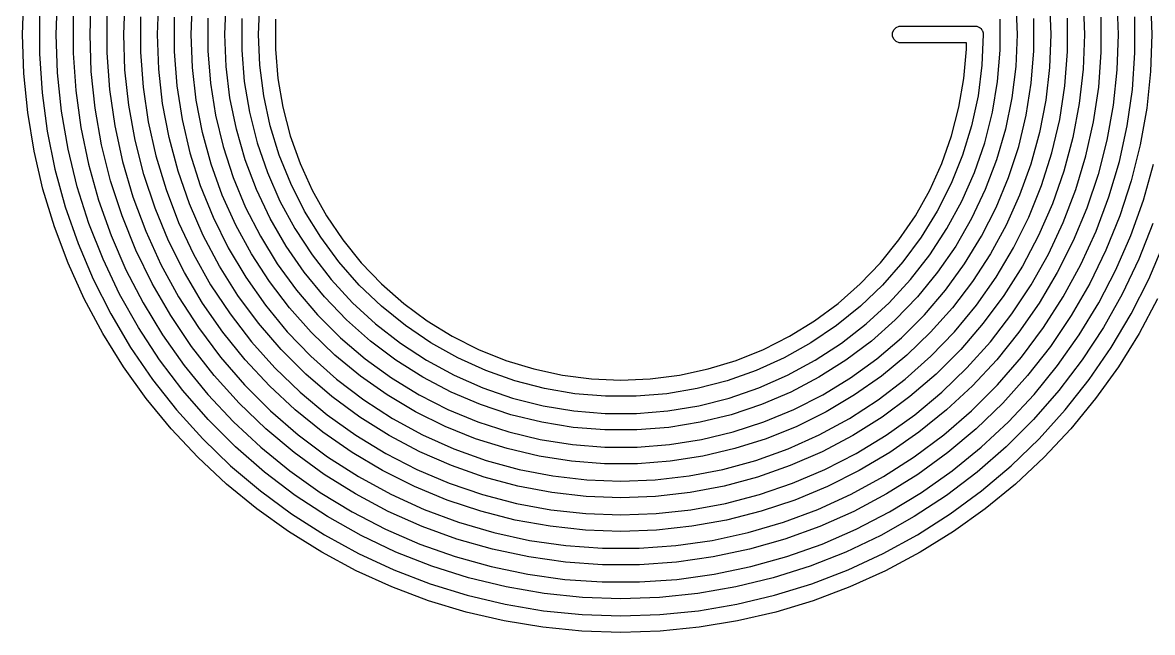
# Model space of a CAD drawing. Extents: x 25 to 275, y -107 to -24.
# Drawn here: x 191.12 to 207.88, y -73.88 to -64.82 of the extents above; entities that cross this region are included whole.
import ezdxf

# ---------------------------------------------------------------- set-up
doc = ezdxf.new("R2010")
doc.units = 0
doc.layers.add('BLACK', color=7, linetype='CONTINUOUS')

msp = doc.modelspace()

# ---------------------------------------------------------------- linework, layer by layer
at = {"layer": 'BLACK', "linetype": 'CONTINUOUS'}
for p, q in [((191.125, -65), (191.144537, -64.403196)), ((191.625, -65), (191.644261, -64.423914)), ((192.125, -65), (192.143941, -64.44553)), ((192.625, -65), (192.644428, -64.456039)), ((193.125, -65), (193.144007, -64.479908)), ((193.625, -65), (193.644439, -64.492861)), ((206.855561, -64.492861), (206.875, -65)), ((207.355993, -64.479908), (207.375, -65)), ((207.855572, -64.456039), (207.875, -65)), ((194.125, -65), (194.143881, -64.519438)), ((194.625, -65), (194.644212, -64.535491)), ((205.855788, -64.535491), (205.875, -65)), ((206.356119, -64.519438), (206.375, -65)), ((191.375, -64.709463), (191.375, -65)), ((191.875, -64.713901), (191.875, -65)), ((192.375, -64.724999), (192.375, -65)), ((192.875, -64.736601), (192.875, -65)), ((193.375, -64.742756), (193.375, -65)), ((193.875, -64.755641), (193.875, -65)), ((194.375, -64.763246), (194.375, -65)), ((194.875, -64.771673), (194.875, -65)), ((205.625, -65), (205.625, -64.771673)), ((206.125, -65), (206.125, -64.763246)), ((206.625, -65), (206.625, -64.755641)), ((207.125, -65), (207.125, -64.742756)), ((207.625, -65), (207.625, -64.736601)), ((191.144002, -65.580453), (191.125, -65)), ((191.375, -65), (191.375, -65.288365)), ((191.644524, -65.57153), (191.625, -65)), ((191.875, -65), (191.875, -65.277558)), ((192.144183, -65.549332), (192.125, -65)), ((192.375, -65), (192.375, -65.272328)), ((192.643791, -65.526126), (192.625, -65)), ((192.875, -65), (192.875, -65.260393)), ((193.144224, -65.513769), (193.125, -65)), ((193.375, -65), (193.375, -65.253942)), ((193.643706, -65.488001), (193.625, -65)), ((193.875, -65), (193.875, -65.240652)), ((194.144051, -65.472741), (194.125, -65)), ((194.375, -65), (194.375, -65.232652)), ((194.644363, -65.455832), (194.625, -65)), ((194.875, -65), (194.875, -65.217707)), ((204.027402, -64.975614), (204.046066, -64.930554)), ((204.027402, -65.024386), (204.027402, -64.975614)), ((204.046066, -64.930554), (204.080554, -64.896066)), ((204.080554, -64.896066), (204.125614, -64.877402)), ((204.125614, -64.877402), (204.15, -64.875)), ((204.15, -64.875), (205.25, -64.875)), ((205.25, -64.875), (205.274386, -64.877402)), ((205.274386, -64.877402), (205.276153, -64.878134)), ((205.276153, -64.878134), (205.277815, -64.878134)), ((205.277815, -64.878134), (205.288031, -64.883054)), ((205.288031, -64.883054), (205.319446, -64.896066)), ((205.319446, -64.896066), (205.323528, -64.900148)), ((205.323528, -64.900148), (205.327936, -64.902271)), ((205.327936, -64.902271), (205.336933, -64.913553)), ((205.336933, -64.913553), (205.353934, -64.930554)), ((205.353934, -64.930554), (205.357655, -64.939538)), ((205.375, -65), (205.355637, -65.455832)), ((205.357655, -64.939538), (205.362621, -64.945765)), ((205.362621, -64.945765), (205.36555, -64.958598)), ((205.36555, -64.958598), (205.372598, -64.975614)), ((205.372598, -64.975614), (205.372598, -64.989476)), ((205.372598, -64.989476), (205.375, -65)), ((205.625, -65.232652), (205.625, -65)), ((205.875, -65), (205.855949, -65.472741)), ((206.125, -65.240652), (206.125, -65)), ((206.375, -65), (206.356294, -65.488001)), ((206.625, -65.253942), (206.625, -65)), ((206.875, -65), (206.855776, -65.513769)), ((207.125, -65.260393), (207.125, -65)), ((207.375, -65), (207.356209, -65.526126)), ((207.625, -65.272328), (207.625, -65)), ((207.875, -65), (207.855817, -65.549332)), ((204.046066, -65.069446), (204.027402, -65.024386)), ((204.080554, -65.103934), (204.046066, -65.069446)), ((204.125614, -65.122598), (204.080554, -65.103934)), ((204.15, -65.125), (204.125614, -65.122598)), ((205.125, -65.125), (204.15, -65.125)), ((205.125, -65.217707), (205.125, -65.125)), ((191.375, -65.288365), (191.413522, -65.863808)), ((191.875, -65.277558), (191.912883, -65.831381)), ((192.375, -65.272328), (192.413855, -65.815595)), ((192.875, -65.260393), (192.913015, -65.77979)), ((193.375, -65.253942), (193.413878, -65.760336)), ((193.875, -65.240652), (193.912762, -65.720472)), ((194.375, -65.232652), (194.413425, -65.696366)), ((194.875, -65.217707), (194.911926, -65.651553)), ((205.088074, -65.651553), (205.125, -65.217707)), ((205.586575, -65.696366), (205.625, -65.232652)), ((206.087238, -65.720472), (206.125, -65.240652)), ((206.586122, -65.760336), (206.625, -65.253942)), ((207.086985, -65.77979), (207.125, -65.260393)), ((207.586145, -65.815595), (207.625, -65.272328)), ((193.201788, -66.024666), (193.144224, -65.513769)), ((193.699712, -65.973139), (193.643706, -65.488001)), ((194.20108, -65.942416), (194.144051, -65.472741)), ((194.702314, -65.908379), (194.644363, -65.455832)), ((205.355637, -65.455832), (205.297686, -65.908379)), ((205.855949, -65.472741), (205.79892, -65.942416)), ((206.356294, -65.488001), (206.300288, -65.973139)), ((206.855776, -65.513769), (206.798212, -66.024666)), ((191.200927, -66.15842), (191.144002, -65.580453)), ((191.703005, -66.140396), (191.644524, -65.57153)), ((192.201639, -66.095988), (192.144183, -65.549332)), ((192.700067, -66.049572), (192.643791, -65.526126)), ((194.911926, -65.651553), (194.985511, -66.080705)), ((205.014489, -66.080705), (205.088074, -65.651553)), ((207.356209, -65.526126), (207.299933, -66.049572)), ((207.855817, -65.549332), (207.798361, -66.095988)), ((191.912883, -65.831381), (191.988471, -66.381327)), ((192.413855, -65.815595), (192.491367, -66.354706)), ((192.913015, -65.77979), (192.988842, -66.295027)), ((193.413878, -65.760336), (193.491406, -66.262267)), ((193.912762, -65.720472), (193.988055, -66.19585)), ((194.413425, -65.696366), (194.490011, -66.155323)), ((205.509989, -66.155323), (205.586575, -65.696366)), ((206.011945, -66.19585), (206.087238, -65.720472)), ((206.508594, -66.262267), (206.586122, -65.760336)), ((207.011158, -66.295027), (207.086985, -65.77979)), ((207.508633, -66.354706), (207.586145, -65.815595)), ((191.413522, -65.863808), (191.490392, -66.435392)), ((193.297371, -66.529831), (193.201788, -66.024666)), ((193.792692, -66.452566), (193.699712, -65.973139)), ((194.295717, -66.40598), (194.20108, -65.942416)), ((194.798435, -66.354382), (194.702314, -65.908379)), ((205.297686, -65.908379), (205.201565, -66.354382)), ((205.79892, -65.942416), (205.704283, -66.40598)), ((206.300288, -65.973139), (206.207308, -66.452566)), ((206.798212, -66.024666), (206.702629, -66.529831)), ((191.295531, -66.731427), (191.200927, -66.15842)), ((191.800171, -66.703944), (191.703005, -66.140396)), ((192.297088, -66.637305), (192.201639, -66.095988)), ((192.793542, -66.567669), (192.700067, -66.049572)), ((194.490011, -66.155323), (194.604236, -66.606388)), ((194.985511, -66.080705), (195.095226, -66.50207)), ((204.904774, -66.50207), (205.014489, -66.080705)), ((205.395764, -66.606388), (205.509989, -66.155323)), ((207.299933, -66.049572), (207.206458, -66.567669)), ((207.798361, -66.095988), (207.702912, -66.637305)), ((192.491367, -66.354706), (192.607142, -66.886914)), ((192.988842, -66.295027), (193.102076, -66.803354)), ((193.491406, -66.262267), (193.607129, -66.756792)), ((193.988055, -66.19585), (194.100413, -66.663856)), ((194.932034, -66.790626), (194.798435, -66.354382)), ((205.201565, -66.354382), (205.067966, -66.790626)), ((205.899587, -66.663856), (206.011945, -66.19585)), ((206.392871, -66.756792), (206.508594, -66.262267)), ((206.897924, -66.803354), (207.011158, -66.295027)), ((207.392858, -66.886914), (207.508633, -66.354706)), ((191.490392, -66.435392), (191.605269, -67.000566)), ((191.988471, -66.381327), (192.101413, -66.924833)), ((193.430437, -67.026442), (193.297371, -66.529831)), ((193.922098, -66.923469), (193.792692, -66.452566)), ((194.427348, -66.860424), (194.295717, -66.40598)), ((195.095226, -66.50207), (195.24028, -66.912613)), ((204.75972, -66.912613), (204.904774, -66.50207)), ((205.704283, -66.40598), (205.572652, -66.860424)), ((206.207308, -66.452566), (206.077902, -66.923469)), ((206.702629, -66.529831), (206.569563, -67.026442)), ((192.430064, -67.170644), (192.297088, -66.637305)), ((192.923739, -67.077778), (192.793542, -66.567669)), ((194.100413, -66.663856), (194.249144, -67.121603)), ((194.604236, -66.606388), (194.75532, -67.04648)), ((205.24468, -67.04648), (205.395764, -66.606388)), ((205.750856, -67.121603), (205.899587, -66.663856)), ((207.206458, -66.567669), (207.076261, -67.077778)), ((207.702912, -66.637305), (207.569936, -67.170644)), ((191.427408, -67.297019), (191.295531, -66.731427)), ((191.935568, -67.259548), (191.800171, -66.703944)), ((193.102076, -66.803354), (193.252114, -67.302059)), ((193.607129, -66.756792), (193.760369, -67.241006)), ((194.595121, -67.302804), (194.427348, -66.860424)), ((195.102147, -67.213969), (194.932034, -66.790626)), ((205.067966, -66.790626), (204.897853, -67.213969)), ((205.572652, -66.860424), (205.404879, -67.302804)), ((206.239631, -67.241006), (206.392871, -66.756792)), ((206.747886, -67.302059), (206.897924, -66.803354)), ((191.605269, -67.000566), (191.757638, -67.556805)), ((192.101413, -66.924833), (192.251182, -67.459364)), ((192.607142, -66.886914), (192.760589, -67.409507)), ((193.600243, -67.51172), (193.430437, -67.026442)), ((194.087172, -67.383084), (193.922098, -66.923469)), ((195.24028, -66.912613), (195.419628, -67.309375)), ((204.580372, -67.309375), (204.75972, -66.912613)), ((206.077902, -66.923469), (205.912828, -67.383084)), ((206.569563, -67.026442), (206.399757, -67.51172)), ((207.239411, -67.409507), (207.392858, -66.886914)), ((207.748818, -67.459364), (207.898587, -66.924833)), ((192.599921, -67.693409), (192.430064, -67.170644)), ((193.089996, -67.577298), (192.923739, -67.077778)), ((194.249144, -67.121603), (194.433331, -67.566269)), ((194.75532, -67.04648), (194.94223, -67.472593)), ((205.05777, -67.472593), (205.24468, -67.04648)), ((205.566669, -67.566269), (205.750856, -67.121603)), ((207.076261, -67.077778), (206.910004, -67.577298)), ((207.569936, -67.170644), (207.400079, -67.693409)), ((191.595995, -67.852775), (191.427408, -67.297019)), ((192.108565, -67.804617), (191.935568, -67.259548)), ((193.252114, -67.302059), (193.438155, -67.788482)), ((193.760369, -67.241006), (193.950224, -67.71207)), ((194.797946, -67.730249), (194.595121, -67.302804)), ((195.307549, -67.62136), (195.102147, -67.213969)), ((195.419628, -67.309375), (195.631977, -67.689498)), ((204.368023, -67.689498), (204.580372, -67.309375)), ((204.897853, -67.213969), (204.692451, -67.62136)), ((205.404879, -67.302804), (205.202054, -67.730249)), ((206.049776, -67.71207), (206.239631, -67.241006)), ((206.561845, -67.788482), (206.747886, -67.302059)), ((192.251182, -67.459364), (192.437079, -67.982429)), ((192.760589, -67.409507), (192.950927, -67.919822)), ((193.805839, -67.982951), (193.600243, -67.51172)), ((194.286945, -67.828714), (194.087172, -67.383084)), ((194.94223, -67.472593), (195.16369, -67.881815)), ((204.83631, -67.881815), (205.05777, -67.472593)), ((205.912828, -67.383084), (205.713055, -67.828714)), ((206.399757, -67.51172), (206.194161, -67.982951)), ((207.049073, -67.919822), (207.239411, -67.409507)), ((207.562921, -67.982429), (207.748818, -67.459364)), ((191.757638, -67.556805), (191.94682, -68.101624)), ((192.80583, -68.203051), (192.599921, -67.693409)), ((193.291464, -68.063686), (193.089996, -67.577298)), ((194.433331, -67.566269), (194.651839, -67.995114)), ((195.546761, -68.009864), (195.307549, -67.62136)), ((195.631977, -67.689498), (195.875799, -68.050243)), ((204.124201, -68.050243), (204.368023, -67.689498)), ((204.692451, -67.62136), (204.453239, -68.009864)), ((205.348161, -67.995114), (205.566669, -67.566269)), ((206.910004, -67.577298), (206.708536, -68.063686)), ((207.400079, -67.693409), (207.19417, -68.203051)), ((191.800569, -68.396315), (191.595995, -67.852775)), ((192.318355, -68.336609), (192.108565, -67.804617)), ((193.438155, -67.788482), (193.659207, -68.260027)), ((193.950224, -67.71207), (194.175582, -68.167218)), ((194.520244, -68.257744), (194.286945, -67.828714)), ((195.034508, -68.139987), (194.797946, -67.730249)), ((205.202054, -67.730249), (204.965492, -68.139987)), ((205.713055, -67.828714), (205.479756, -68.257744)), ((205.824418, -68.167218), (206.049776, -67.71207)), ((206.340793, -68.260027), (206.561845, -67.788482)), ((207.891435, -67.804617), (207.681645, -68.336609)), ((192.437079, -67.982429), (192.658238, -68.491588)), ((192.950927, -67.919822), (193.177185, -68.415258)), ((194.046075, -68.4375), (193.805839, -67.982951)), ((194.651839, -67.995114), (194.903319, -68.405493)), ((195.16369, -67.881815), (195.418187, -68.271351)), ((195.818058, -68.376682), (195.546761, -68.009864)), ((204.453239, -68.009864), (204.181942, -68.376682)), ((204.581813, -68.271351), (204.83631, -67.881815)), ((205.096681, -68.405493), (205.348161, -67.995114)), ((206.194161, -67.982951), (205.953925, -68.4375)), ((206.822815, -68.415258), (207.049073, -67.919822)), ((207.341762, -68.491588), (207.562921, -67.982429)), ((191.94682, -68.101624), (192.17197, -68.632591)), ((193.046788, -68.697089), (192.80583, -68.203051)), ((193.527117, -68.534461), (193.291464, -68.063686)), ((194.175582, -68.167218), (194.435121, -68.603779)), ((195.303274, -68.529361), (195.034508, -68.139987)), ((195.875799, -68.050243), (196.149335, -68.389012)), ((203.850665, -68.389012), (204.124201, -68.050243)), ((204.965492, -68.139987), (204.696726, -68.529361)), ((205.564879, -68.603779), (205.824418, -68.167218)), ((206.708536, -68.063686), (206.472883, -68.534461)), ((207.19417, -68.203051), (206.953212, -68.697089)), ((207.82803, -68.632591), (208.05318, -68.101624)), ((192.563961, -68.853045), (192.318355, -68.336609)), ((193.659207, -68.260027), (193.914089, -68.714178)), ((194.7857, -68.667656), (194.520244, -68.257744)), ((195.418187, -68.271351), (195.703982, -68.638541)), ((204.296018, -68.638541), (204.581813, -68.271351)), ((205.479756, -68.257744), (205.2143, -68.667656)), ((206.085911, -68.714178), (206.340793, -68.260027)), ((207.681645, -68.336609), (207.436039, -68.853045)), ((192.040254, -68.925312), (191.800569, -68.396315)), ((192.658238, -68.491588), (192.913628, -68.984468)), ((193.177185, -68.415258), (193.43821, -68.89329)), ((193.795755, -68.987226), (193.527117, -68.534461)), ((194.319608, -68.872825), (194.046075, -68.4375)), ((194.903319, -68.405493), (195.186222, -68.794876)), ((195.602499, -68.895846), (195.303274, -68.529361)), ((196.119486, -68.719171), (195.818058, -68.376682)), ((196.149335, -68.389012), (196.450615, -68.703362)), ((203.549385, -68.703362), (203.850665, -68.389012)), ((204.181942, -68.376682), (203.880514, -68.719171)), ((204.696726, -68.529361), (204.397501, -68.895846)), ((204.813778, -68.794876), (205.096681, -68.405493)), ((205.953925, -68.4375), (205.680392, -68.872825)), ((206.472883, -68.534461), (206.204245, -68.987226)), ((206.56179, -68.89329), (206.822815, -68.415258)), ((207.086372, -68.984468), (207.341762, -68.491588)), ((192.17197, -68.632591), (192.432081, -69.147334)), ((193.321621, -69.173114), (193.046788, -68.697089)), ((194.435121, -68.603779), (194.727316, -69.019193)), ((195.081756, -69.056046), (194.7857, -68.667656)), ((195.703982, -68.638541), (196.019124, -68.980876)), ((196.450615, -68.703362), (196.777469, -68.991029)), ((203.222531, -68.991029), (203.549385, -68.703362)), ((203.980876, -68.980876), (204.296018, -68.638541)), ((205.2143, -68.667656), (204.918244, -69.056046)), ((205.272684, -69.019193), (205.564879, -68.603779)), ((206.953212, -68.697089), (206.678379, -69.173114)), ((207.567919, -69.147334), (207.82803, -68.632591)), ((192.844237, -69.351516), (192.563961, -68.853045)), ((193.914089, -68.714178), (194.201442, -69.148513)), ((194.624909, -69.286492), (194.319608, -68.872825)), ((195.186222, -68.794876), (195.498804, -69.160863)), ((196.448873, -69.034864), (196.119486, -68.719171)), ((203.880514, -68.719171), (203.551127, -69.034864)), ((204.501196, -69.160863), (204.813778, -68.794876)), ((205.680392, -68.872825), (205.375091, -69.286492)), ((205.798558, -69.148513), (206.085911, -68.714178)), ((207.436039, -68.853045), (207.155763, -69.351516)), ((192.314025, -69.4375), (192.040254, -68.925312)), ((192.913628, -68.984468), (193.202058, -69.458771)), ((193.43821, -68.89329), (193.732673, -69.351483)), ((194.096008, -69.419673), (193.795755, -68.987226)), ((194.727316, -69.019193), (195.050453, -69.41102)), ((195.930244, -69.237064), (195.602499, -68.895846)), ((196.019124, -68.980876), (196.361459, -69.296018)), ((196.803847, -69.321485), (196.448873, -69.034864)), ((196.777469, -68.991029), (197.127541, -69.249941)), ((202.872459, -69.249941), (203.222531, -68.991029)), ((203.551127, -69.034864), (203.196153, -69.321485)), ((203.638541, -69.296018), (203.980876, -68.980876)), ((204.397501, -68.895846), (204.069756, -69.237064)), ((204.949547, -69.41102), (205.272684, -69.019193)), ((206.204245, -68.987226), (205.903992, -69.419673)), ((206.267327, -69.351483), (206.56179, -68.89329)), ((206.797942, -69.458771), (207.086372, -68.984468)), ((207.959746, -68.925312), (207.685975, -69.4375)), ((192.432081, -69.147334), (192.725992, -69.643553)), ((193.628991, -69.628809), (193.321621, -69.173114)), ((194.201442, -69.148513), (194.519733, -69.560713)), ((195.406675, -69.420632), (195.081756, -69.056046)), ((195.498804, -69.160863), (195.839137, -69.501196)), ((204.160863, -69.501196), (204.501196, -69.160863)), ((204.918244, -69.056046), (204.593325, -69.420632)), ((205.480267, -69.560713), (205.798558, -69.148513)), ((206.678379, -69.173114), (206.371009, -69.628809)), ((207.274008, -69.643553), (207.567919, -69.147334)), ((193.157877, -69.829698), (192.844237, -69.351516)), ((193.732673, -69.351483), (194.059073, -69.787502)), ((194.960268, -69.676188), (194.624909, -69.286492)), ((196.284383, -69.550804), (195.930244, -69.237064)), ((196.361459, -69.296018), (196.728649, -69.581813)), ((197.181848, -69.576969), (196.803847, -69.321485)), ((197.127541, -69.249941), (197.498309, -69.478232)), ((202.501691, -69.478232), (202.872459, -69.249941)), ((203.196153, -69.321485), (202.818152, -69.576969)), ((203.271351, -69.581813), (203.638541, -69.296018)), ((204.069756, -69.237064), (203.715617, -69.550804)), ((205.375091, -69.286492), (205.039732, -69.676188)), ((205.940927, -69.787502), (206.267327, -69.351483)), ((207.155763, -69.351516), (206.842123, -69.829698)), ((192.620707, -69.930686), (192.314025, -69.4375)), ((193.202058, -69.458771), (193.522182, -69.912284)), ((194.426347, -69.829598), (194.096008, -69.419673)), ((195.050453, -69.41102), (195.402636, -69.776961)), ((195.758549, -69.759277), (195.406675, -69.420632)), ((195.839137, -69.501196), (196.205124, -69.813778)), ((197.498309, -69.478232), (197.887102, -69.674258)), ((202.112898, -69.674258), (202.501691, -69.478232)), ((203.794876, -69.813778), (204.160863, -69.501196)), ((204.593325, -69.420632), (204.241451, -69.759277)), ((204.597364, -69.776961), (204.949547, -69.41102)), ((205.903992, -69.419673), (205.573653, -69.829598)), ((206.477818, -69.912284), (206.797942, -69.458771)), ((207.685975, -69.4375), (207.379293, -69.930686)), ((192.725992, -69.643553), (193.052391, -70.119034)), ((193.9674, -70.061952), (193.628991, -69.628809)), ((194.519733, -69.560713), (194.867263, -69.94858)), ((195.323812, -70.039732), (194.960268, -69.676188)), ((196.66262, -69.83503), (196.284383, -69.550804)), ((196.728649, -69.581813), (197.118185, -69.83631)), ((197.580155, -69.799476), (197.181848, -69.576969)), ((197.887102, -69.674258), (198.291119, -69.836605)), ((201.708881, -69.836605), (202.112898, -69.674258)), ((202.818152, -69.576969), (202.419845, -69.799476)), ((202.881815, -69.83631), (203.271351, -69.581813)), ((203.715617, -69.550804), (203.33738, -69.83503)), ((205.039732, -69.676188), (204.676188, -70.039732)), ((205.132737, -69.94858), (205.480267, -69.560713)), ((206.371009, -69.628809), (206.0326, -70.061952)), ((206.947609, -70.119034), (207.274008, -69.643553)), ((193.503418, -70.285362), (193.157877, -69.829698)), ((194.059073, -69.787502), (194.415746, -70.199125)), ((194.785087, -70.214913), (194.426347, -69.829598)), ((195.402636, -69.776961), (195.781799, -70.114869)), ((196.135313, -70.069992), (195.758549, -69.759277)), ((196.205124, -69.813778), (196.594507, -70.096681)), ((197.0625, -70.087899), (196.66262, -69.83503)), ((197.118185, -69.83631), (197.527407, -70.05777)), ((197.995896, -69.987404), (197.580155, -69.799476)), ((198.291119, -69.836605), (198.707448, -69.964104)), ((201.292552, -69.964104), (201.708881, -69.836605)), ((202.419845, -69.799476), (202.004104, -69.987404)), ((202.472593, -70.05777), (202.881815, -69.83631)), ((203.33738, -69.83503), (202.9375, -70.087899)), ((203.405493, -70.096681), (203.794876, -69.813778)), ((204.241451, -69.759277), (203.864687, -70.069992)), ((204.218201, -70.114869), (204.597364, -69.776961)), ((205.573653, -69.829598), (205.214913, -70.214913)), ((205.584254, -70.199125), (205.940927, -69.787502)), ((206.842123, -69.829698), (206.496582, -70.285362)), ((192.958989, -70.402758), (192.620707, -69.930686)), ((193.522182, -69.912284), (193.87251, -70.342894)), ((194.867263, -69.94858), (195.242179, -70.310045)), ((195.713508, -70.375091), (195.323812, -70.039732)), ((198.426078, -70.139396), (197.995896, -69.987404)), ((198.707448, -69.964104), (199.13309, -70.055837)), ((200.86691, -70.055837), (201.292552, -69.964104)), ((202.004104, -69.987404), (201.573922, -70.139396)), ((204.676188, -70.039732), (204.286492, -70.375091)), ((204.757821, -70.310045), (205.132737, -69.94858)), ((206.12749, -70.342894), (206.477818, -69.912284)), ((207.379293, -69.930686), (207.041011, -70.402758)), ((193.052391, -70.119034), (193.40982, -70.571652)), ((194.335199, -70.470435), (193.9674, -70.061952)), ((194.415746, -70.199125), (194.800875, -70.584254)), ((195.170402, -70.573653), (194.785087, -70.214913)), ((195.781799, -70.114869), (196.185715, -70.422761)), ((196.534757, -70.350955), (196.135313, -70.069992)), ((196.594507, -70.096681), (197.004886, -70.348161)), ((197.481431, -70.307771), (197.0625, -70.087899)), ((197.527407, -70.05777), (197.95352, -70.24468)), ((198.867599, -70.254359), (198.426078, -70.139396)), ((199.13309, -70.055837), (199.564978, -70.111142)), ((199.564978, -70.111142), (200, -70.129622)), ((200, -70.129622), (200.435022, -70.111142)), ((200.435022, -70.111142), (200.86691, -70.055837)), ((201.573922, -70.139396), (201.132401, -70.254359)), ((202.04648, -70.24468), (202.472593, -70.05777)), ((202.9375, -70.087899), (202.518569, -70.307771)), ((202.995114, -70.348161), (203.405493, -70.096681)), ((203.864687, -70.069992), (203.465243, -70.350955)), ((203.814285, -70.422761), (204.218201, -70.114869)), ((205.214913, -70.214913), (204.829598, -70.573653)), ((205.199125, -70.584254), (205.584254, -70.199125)), ((206.0326, -70.061952), (205.664801, -70.470435)), ((206.59018, -70.571652), (206.947609, -70.119034)), ((193.879249, -70.716383), (193.503418, -70.285362)), ((193.87251, -70.342894), (194.251406, -70.748594)), ((195.242179, -70.310045), (195.64248, -70.643178)), ((196.127175, -70.680392), (195.713508, -70.375091)), ((196.954536, -70.600516), (196.534757, -70.350955)), ((197.004886, -70.348161), (197.433731, -70.566669)), ((197.916696, -70.49322), (197.481431, -70.307771)), ((197.95352, -70.24468), (198.393612, -70.395764)), ((199.317279, -70.331465), (198.867599, -70.254359)), ((199.771879, -70.370157), (199.317279, -70.331465)), ((200.228121, -70.370157), (199.771879, -70.370157)), ((200.682721, -70.331465), (200.228121, -70.370157)), ((201.132401, -70.254359), (200.682721, -70.331465)), ((201.606388, -70.395764), (202.04648, -70.24468)), ((202.518569, -70.307771), (202.083304, -70.49322)), ((202.566269, -70.566669), (202.995114, -70.348161)), ((203.465243, -70.350955), (203.045464, -70.600516)), ((204.286492, -70.375091), (203.872825, -70.680392)), ((204.35752, -70.643178), (204.757821, -70.310045)), ((205.748594, -70.748594), (206.12749, -70.342894)), ((206.496582, -70.285362), (206.120751, -70.716383)), ((193.327422, -70.851694), (192.958989, -70.402758)), ((194.730596, -70.852266), (194.335199, -70.470435)), ((196.185715, -70.422761), (196.612015, -70.69883)), ((198.365472, -70.643044), (197.916696, -70.49322)), ((198.393612, -70.395764), (198.844677, -70.509989)), ((198.844677, -70.509989), (199.303634, -70.586575)), ((200.696366, -70.586575), (201.155323, -70.509989)), ((201.155323, -70.509989), (201.606388, -70.395764)), ((202.083304, -70.49322), (201.634528, -70.643044)), ((203.387985, -70.69883), (203.814285, -70.422761)), ((205.664801, -70.470435), (205.269404, -70.852266)), ((207.041011, -70.402758), (206.672578, -70.851694)), ((193.40982, -70.571652), (193.796682, -70.999385)), ((194.283617, -71.120751), (193.879249, -70.716383)), ((194.800875, -70.584254), (195.212498, -70.940927)), ((195.580327, -70.903992), (195.170402, -70.573653)), ((195.64248, -70.643178), (196.06603, -70.946202)), ((196.5625, -70.953925), (196.127175, -70.680392)), ((196.612015, -70.69883), (197.058197, -70.941457)), ((197.392187, -70.817211), (196.954536, -70.600516)), ((197.433731, -70.566669), (197.878397, -70.750856)), ((198.824849, -70.75627), (198.365472, -70.643044)), ((199.303634, -70.586575), (199.767348, -70.625)), ((199.767348, -70.625), (200.232652, -70.625)), ((200.232652, -70.625), (200.696366, -70.586575)), ((201.634528, -70.643044), (201.175151, -70.75627)), ((202.121603, -70.750856), (202.566269, -70.566669)), ((203.045464, -70.600516), (202.607813, -70.817211)), ((202.941803, -70.941457), (203.387985, -70.69883)), ((203.872825, -70.680392), (203.4375, -70.953925)), ((203.93397, -70.946202), (204.35752, -70.643178)), ((204.829598, -70.573653), (204.419673, -70.903992)), ((204.787502, -70.940927), (205.199125, -70.584254)), ((206.120751, -70.716383), (205.716383, -71.120751)), ((206.203318, -70.999385), (206.59018, -70.571652)), ((193.724427, -71.275573), (193.327422, -70.851694)), ((194.251406, -70.748594), (194.657106, -71.12749)), ((195.151666, -71.205585), (194.730596, -70.852266)), ((197.845142, -70.999768), (197.392187, -70.817211)), ((197.878397, -70.750856), (198.336144, -70.899587)), ((199.291847, -70.832165), (198.824849, -70.75627)), ((199.763438, -70.870235), (199.291847, -70.832165)), ((200.236562, -70.870235), (199.763438, -70.870235)), ((200.708153, -70.832165), (200.236562, -70.870235)), ((201.175151, -70.75627), (200.708153, -70.832165)), ((201.663856, -70.899587), (202.121603, -70.750856)), ((202.607813, -70.817211), (202.154858, -70.999768)), ((205.269404, -70.852266), (204.848334, -71.205585)), ((205.342894, -71.12749), (205.748594, -70.748594)), ((206.672578, -70.851694), (206.275573, -71.275573)), ((193.796682, -70.999385), (194.211249, -71.400323)), ((195.212498, -70.940927), (195.648517, -71.267327)), ((196.012774, -71.204245), (195.580327, -70.903992)), ((196.06603, -70.946202), (196.51057, -71.2175)), ((197.017049, -71.194161), (196.5625, -70.953925)), ((197.058197, -70.941457), (197.521643, -71.149216)), ((198.310743, -71.147116), (197.845142, -70.999768)), ((198.336144, -70.899587), (198.80415, -71.011945)), ((198.80415, -71.011945), (199.279528, -71.087238)), ((200.720472, -71.087238), (201.19585, -71.011945)), ((201.19585, -71.011945), (201.663856, -70.899587)), ((202.154858, -70.999768), (201.689257, -71.147116)), ((202.478357, -71.149216), (202.941803, -70.941457)), ((203.4375, -70.953925), (202.982951, -71.194161)), ((203.48943, -71.2175), (203.93397, -70.946202)), ((204.419673, -70.903992), (203.987226, -71.204245)), ((204.351483, -71.267327), (204.787502, -70.940927)), ((205.788751, -71.400323), (206.203318, -70.999385)), ((194.714638, -71.496582), (194.283617, -71.120751)), ((194.657106, -71.12749), (195.087716, -71.477818)), ((195.596356, -71.528671), (195.151666, -71.205585)), ((196.465539, -71.472883), (196.012774, -71.204245)), ((196.51057, -71.2175), (196.973727, -71.455626)), ((197.48828, -71.399757), (197.017049, -71.194161)), ((197.521643, -71.149216), (197.999633, -71.320889)), ((198.786257, -71.258391), (198.310743, -71.147116)), ((199.279528, -71.087238), (199.759348, -71.125)), ((199.759348, -71.125), (200.240652, -71.125)), ((200.240652, -71.125), (200.720472, -71.087238)), ((201.689257, -71.147116), (201.213743, -71.258391)), ((202.000367, -71.320889), (202.478357, -71.149216)), ((202.982951, -71.194161), (202.51172, -71.399757)), ((203.026273, -71.455626), (203.48943, -71.2175)), ((203.987226, -71.204245), (203.534461, -71.472883)), ((204.848334, -71.205585), (204.403644, -71.528671)), ((204.912284, -71.477818), (205.342894, -71.12749)), ((205.716383, -71.120751), (205.285362, -71.496582)), ((194.148306, -71.672578), (193.724427, -71.275573)), ((195.648517, -71.267327), (196.10671, -71.56179)), ((197.999633, -71.320889), (198.489362, -71.455469)), ((199.268893, -71.332938), (198.786257, -71.258391)), ((199.75582, -71.370322), (199.268893, -71.332938)), ((200.24418, -71.370322), (199.75582, -71.370322)), ((200.731107, -71.332938), (200.24418, -71.370322)), ((201.213743, -71.258391), (200.731107, -71.332938)), ((201.510638, -71.455469), (202.000367, -71.320889)), ((203.89329, -71.56179), (204.351483, -71.267327)), ((206.275573, -71.275573), (205.851694, -71.672578)), ((194.211249, -71.400323), (194.651671, -71.772677)), ((195.170302, -71.842123), (194.714638, -71.496582)), ((195.087716, -71.477818), (195.541229, -71.797942)), ((196.0625, -71.81995), (195.596356, -71.528671)), ((196.936314, -71.708536), (196.465539, -71.472883)), ((196.973727, -71.455626), (197.453031, -71.659308)), ((197.973558, -71.569563), (197.48828, -71.399757)), ((198.489362, -71.455469), (198.987956, -71.552166)), ((198.987956, -71.552166), (199.492489, -71.610412)), ((200.507511, -71.610412), (201.012044, -71.552166)), ((201.012044, -71.552166), (201.510638, -71.455469)), ((202.51172, -71.399757), (202.026442, -71.569563)), ((202.546969, -71.659308), (203.026273, -71.455626)), ((203.534461, -71.472883), (203.063686, -71.708536)), ((204.403644, -71.528671), (203.9375, -71.81995)), ((204.458771, -71.797942), (204.912284, -71.477818)), ((205.285362, -71.496582), (204.829698, -71.842123)), ((205.348329, -71.772677), (205.788751, -71.400323)), ((194.597242, -72.041011), (194.148306, -71.672578)), ((196.10671, -71.56179), (196.584742, -71.822815)), ((197.422702, -71.910004), (196.936314, -71.708536)), ((197.453031, -71.659308), (197.945923, -71.82746)), ((198.470169, -71.702629), (197.973558, -71.569563)), ((198.975334, -71.798212), (198.470169, -71.702629)), ((199.492489, -71.610412), (200, -71.629865)), ((200, -71.629865), (200.507511, -71.610412)), ((201.529831, -71.702629), (201.024666, -71.798212)), ((202.026442, -71.569563), (201.529831, -71.702629)), ((202.054077, -71.82746), (202.546969, -71.659308)), ((203.063686, -71.708536), (202.577298, -71.910004)), ((203.415258, -71.822815), (203.89329, -71.56179)), ((205.851694, -71.672578), (205.402758, -72.041011)), ((194.651671, -71.772677), (195.115979, -72.114781)), ((195.648484, -72.155763), (195.170302, -71.842123)), ((195.541229, -71.797942), (196.015532, -72.086372)), ((196.547827, -72.078003), (196.0625, -71.81995)), ((196.584742, -71.822815), (197.080178, -72.049073)), ((197.945923, -71.82746), (198.449776, -71.959184)), ((199.486231, -71.855776), (198.975334, -71.798212)), ((200, -71.875), (199.486231, -71.855776)), ((200.513769, -71.855776), (200, -71.875)), ((201.024666, -71.798212), (200.513769, -71.855776)), ((201.550224, -71.959184), (202.054077, -71.82746)), ((202.919822, -72.049073), (203.415258, -71.822815)), ((203.9375, -71.81995), (203.452173, -72.078003)), ((203.984468, -72.086372), (204.458771, -71.797942)), ((204.829698, -71.842123), (204.351516, -72.155763)), ((204.884021, -72.114781), (205.348329, -71.772677)), ((195.069314, -72.379293), (194.597242, -72.041011)), ((197.080178, -72.049073), (197.590493, -72.239411)), ((197.922222, -72.076261), (197.422702, -71.910004)), ((198.449776, -71.959184), (198.961899, -72.053778)), ((198.961899, -72.053778), (199.479561, -72.110737)), ((200.520439, -72.110737), (201.038101, -72.053778)), ((201.038101, -72.053778), (201.550224, -71.959184)), ((202.577298, -71.910004), (202.077778, -72.076261)), ((202.409507, -72.239411), (202.919822, -72.049073)), ((205.402758, -72.041011), (204.930686, -72.379293)), ((195.115979, -72.114781), (195.602101, -72.42511)), ((196.146955, -72.436039), (195.648484, -72.155763)), ((196.015532, -72.086372), (196.508412, -72.341762)), ((197.049973, -72.301573), (196.547827, -72.078003)), ((198.432331, -72.206458), (197.922222, -72.076261)), ((198.950428, -72.299933), (198.432331, -72.206458)), ((199.479561, -72.110737), (200, -72.129757)), ((200, -72.129757), (200.520439, -72.110737)), ((201.567669, -72.206458), (201.049572, -72.299933)), ((202.077778, -72.076261), (201.567669, -72.206458)), ((203.452173, -72.078003), (202.950027, -72.301573)), ((203.491588, -72.341762), (203.984468, -72.086372)), ((204.351516, -72.155763), (203.853045, -72.436039)), ((204.397899, -72.42511), (204.884021, -72.114781)), ((195.5625, -72.685975), (195.069314, -72.379293)), ((196.508412, -72.341762), (197.017571, -72.562921)), ((197.566491, -72.48957), (197.049973, -72.301573)), ((197.590493, -72.239411), (198.113086, -72.392858)), ((198.113086, -72.392858), (198.645294, -72.508633)), ((199.473874, -72.356209), (198.950428, -72.299933)), ((200, -72.375), (199.473874, -72.356209)), ((200.526126, -72.356209), (200, -72.375)), ((201.049572, -72.299933), (200.526126, -72.356209)), ((201.354706, -72.508633), (201.886914, -72.392858)), ((201.886914, -72.392858), (202.409507, -72.239411)), ((202.950027, -72.301573), (202.433509, -72.48957)), ((202.982429, -72.562921), (203.491588, -72.341762)), ((204.930686, -72.379293), (204.4375, -72.685975)), ((195.602101, -72.42511), (196.107864, -72.702276)), ((196.663391, -72.681645), (196.146955, -72.436039)), ((197.017571, -72.562921), (197.540636, -72.748818)), ((198.094865, -72.641079), (197.566491, -72.48957)), ((198.645294, -72.508633), (199.184405, -72.586145)), ((200.815595, -72.586145), (201.354706, -72.508633)), ((202.433509, -72.48957), (201.905135, -72.641079)), ((202.459364, -72.748818), (202.982429, -72.562921)), ((203.853045, -72.436039), (203.336609, -72.681645)), ((203.892136, -72.702276), (204.397899, -72.42511)), ((196.074688, -72.959746), (195.5625, -72.685975)), ((196.107864, -72.702276), (196.631011, -72.945042)), ((197.195383, -72.891435), (196.663391, -72.681645)), ((198.632521, -72.755361), (198.094865, -72.641079)), ((199.184405, -72.586145), (199.727672, -72.625)), ((199.727672, -72.625), (200.272328, -72.625)), ((200.272328, -72.625), (200.815595, -72.586145)), ((201.905135, -72.641079), (201.367479, -72.755361)), ((203.336609, -72.681645), (202.804617, -72.891435)), ((203.368989, -72.945042), (203.892136, -72.702276)), ((204.4375, -72.685975), (203.925312, -72.959746)), ((197.740452, -73.064432), (197.195383, -72.891435)), ((197.540636, -72.748818), (198.075167, -72.898587)), ((199.176838, -72.83186), (198.632521, -72.755361)), ((199.725166, -72.870203), (199.176838, -72.83186)), ((200.274834, -72.870203), (199.725166, -72.870203)), ((200.823162, -72.83186), (200.274834, -72.870203)), ((201.367479, -72.755361), (200.823162, -72.83186)), ((201.924833, -72.898587), (202.459364, -72.748818)), ((202.804617, -72.891435), (202.259548, -73.064432)), ((196.603685, -73.199431), (196.074688, -72.959746)), ((196.631011, -72.945042), (197.169205, -73.152323)), ((198.296056, -73.199829), (197.740452, -73.064432)), ((198.075167, -72.898587), (198.618673, -73.011529)), ((198.618673, -73.011529), (199.168619, -73.087117)), ((200.831381, -73.087117), (201.381327, -73.011529)), ((201.381327, -73.011529), (201.924833, -72.898587)), ((202.259548, -73.064432), (201.703944, -73.199829)), ((202.830795, -73.152323), (203.368989, -72.945042)), ((203.925312, -72.959746), (203.396315, -73.199431)), ((197.147225, -73.404005), (196.603685, -73.199431)), ((197.169205, -73.152323), (197.720042, -73.323194)), ((198.859604, -73.296995), (198.296056, -73.199829)), ((199.168619, -73.087117), (199.722442, -73.125)), ((199.722442, -73.125), (200.277558, -73.125)), ((200.277558, -73.125), (200.831381, -73.087117)), ((201.703944, -73.199829), (201.140396, -73.296995)), ((202.279958, -73.323194), (202.830795, -73.152323)), ((203.396315, -73.199431), (202.852775, -73.404005)), ((197.720042, -73.323194), (198.281061, -73.456892)), ((199.42847, -73.355476), (198.859604, -73.296995)), ((200, -73.375), (199.42847, -73.355476)), ((200.57153, -73.355476), (200, -73.375)), ((201.140396, -73.296995), (200.57153, -73.355476)), ((201.718939, -73.456892), (202.279958, -73.323194)), ((197.702981, -73.572592), (197.147225, -73.404005)), ((198.281061, -73.456892), (198.849758, -73.552819)), ((198.849758, -73.552819), (199.423592, -73.610548)), ((200.576408, -73.610548), (201.150242, -73.552819)), ((201.150242, -73.552819), (201.718939, -73.456892)), ((202.852775, -73.404005), (202.297019, -73.572592)), ((198.268573, -73.704469), (197.702981, -73.572592)), ((198.84158, -73.799073), (198.268573, -73.704469)), ((199.423592, -73.610548), (200, -73.629819)), ((200, -73.629819), (200.576408, -73.610548)), ((201.731427, -73.704469), (201.15842, -73.799073)), ((202.297019, -73.572592), (201.731427, -73.704469)), ((199.419547, -73.855998), (198.84158, -73.799073)), ((200, -73.875), (199.419547, -73.855998)), ((200.580453, -73.855998), (200, -73.875)), ((201.15842, -73.799073), (200.580453, -73.855998))]:
    msp.add_line(p, q, dxfattribs=at)

doc.saveas('drawing.dxf')
